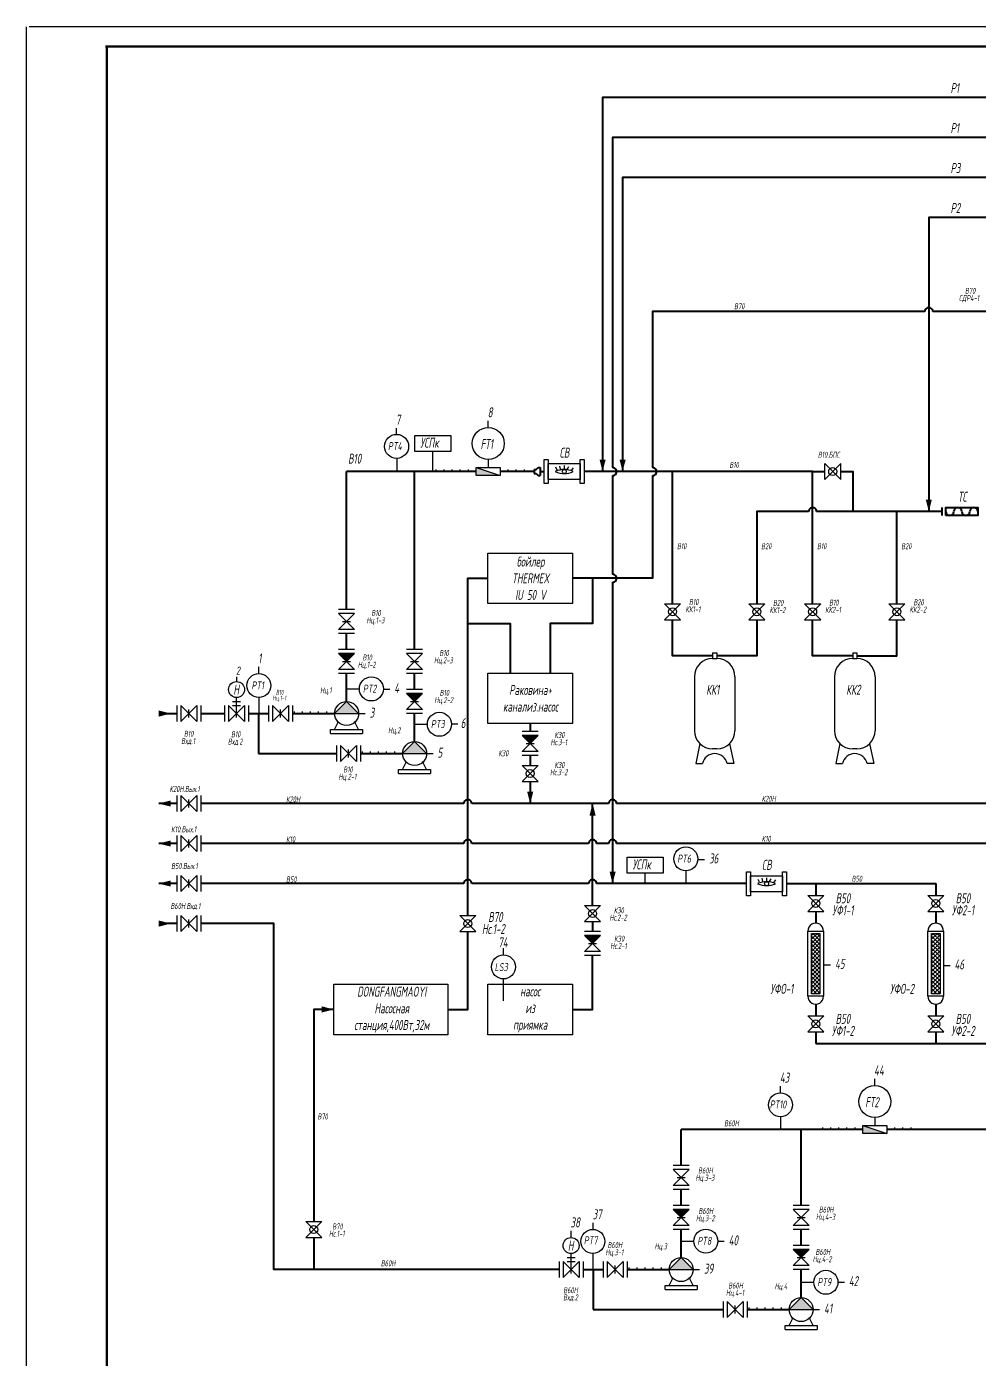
# Model space of a CAD drawing. Header units: millimetres. Extents: x 2725 to 10524, y 7125 to 11639.
# Drawn here: x 3419.7 to 3657.8, y 10872.8 to 11205.9 of the extents above; entities that cross this region are included whole.
import ezdxf

# ---------------------------------------------------------------- set-up
doc = ezdxf.new("R2010")
doc.units = ezdxf.units.MM
doc.header["$LTSCALE"] = 4
doc.linetypes.add('DASHED2', pattern=[9.525, 6.35, -3.175])
for name, color, linetype in [('1', 7, 'Continuous'), ('2', 7, 'Continuous'), ('Надписи', 7, 'Continuous')]:
    doc.layers.add(name, color=color, linetype=linetype)
for name, color, linetype, lineweight in [('60', 7, 'Continuous', 60), ('В10', 66, 'Continuous', 40), ('В50', 180, 'Continuous', 40), ('В60Н', 140, 'Continuous', 40), ('В70', 120, 'Continuous', 40), ('К20Н', 33, 'Continuous', 40), ('К30', 54, 'Continuous', 40), ('Р1', 90, 'Continuous', 40), ('Р2', 220, 'Continuous', 40), ('Р3', 212, 'Continuous', 40)]:
    doc.layers.add(name, color=color, linetype=linetype, lineweight=lineweight)
doc.layers.add('В20', color=7, linetype='Continuous', lineweight=40, true_color=0x0a7800)
doc.layers.add('К10', color=7, linetype='Continuous', lineweight=40, true_color=0xffbe00)
doc.styles.add('Eskd знаки', font='eskd.shx', dxfattribs={"width": 0.8, "oblique": 10})

msp = doc.modelspace()

# ---------------------------------------------------------------- hatches: boundary and pattern name
h = msp.add_hatch(color=256)
h.dxf.hatch_style = 1
h.paths.add_polyline_path([(3501.65, 11049.22), (3497.65, 11049.22), (3499.65, 11047.22)])
h = msp.add_hatch(color=256)
h.dxf.hatch_style = 1
h.paths.add_polyline_path([(3518.65, 11039.22), (3514.65, 11039.22), (3516.65, 11037.22)])
h = msp.add_hatch(color=256)
h.dxf.hatch_style = 1
h.paths.add_polyline_path([(3502.64, 11034.22), (3499.65, 11037.22), (3496.65, 11034.22)])
h = msp.add_hatch(color=256)
h.dxf.hatch_style = 1
h.paths.add_polyline_path([(3547.53, 11028.72), (3543.53, 11028.72), (3545.53, 11026.72)])
h = msp.add_hatch(color=256)
h.dxf.hatch_style = 1
h.paths.add_polyline_path([(3519.64, 11024.22), (3516.65, 11027.22), (3513.65, 11024.22)])
h = msp.add_hatch(color=256)
h.dxf.hatch_style = 1
h.paths.add_polyline_path([(3563.12, 10978.72), (3559.12, 10978.72), (3561.12, 10976.72)])
h = msp.add_hatch(color=256)
h.dxf.hatch_style = 1
h.paths.add_polyline_path([(3585.24, 10910.22), (3581.24, 10910.22), (3583.24, 10908.22)])
h = msp.add_hatch(color=256)
h.dxf.hatch_style = 1
h.paths.add_polyline_path([(3586.23, 10895.22), (3583.24, 10898.22), (3580.25, 10895.22)])
h = msp.add_hatch(color=256)
h.dxf.hatch_style = 1
h.paths.add_polyline_path([(3615.24, 10900.22), (3611.24, 10900.22), (3613.24, 10898.22)])
h = msp.add_hatch(color=256)
h.dxf.hatch_style = 1
h.paths.add_polyline_path([(3616.23, 10885.22), (3613.24, 10888.22), (3610.25, 10885.22)])
at = {"layer": '1'}
h = msp.add_hatch(dxfattribs=at)
h.set_pattern_fill('ANSI37', color=256, scale=0.225, angle=-90, style=0)
h.set_pattern_definition([(315, (3176.75714, 11177.2202), (0.5051394, 0.5051394), []), (45, (3176.75714, 11177.2202), (-0.5051394, 0.5051394), [])])
h.paths.add_polyline_path([(3615.82, 10964.16), (3617.95, 10964.16), (3617.95, 10979.27), (3615.82, 10979.27)])
h = msp.add_hatch(dxfattribs=at)
h.set_pattern_fill('ANSI37', color=256, scale=0.225, angle=-90, style=0)
h.set_pattern_definition([(315, (3206.75714, 11177.2202), (0.5051394, 0.5051394), []), (45, (3206.75714, 11177.2202), (-0.5051394, 0.5051394), [])])
h.paths.add_polyline_path([(3645.82, 10964.16), (3647.95, 10964.16), (3647.95, 10979.27), (3645.82, 10979.27)])
at = {"layer": '2', "ltscale": 0.5}
for points in [[(3532.05, 11095.72), (3532.05, 11093.72), (3538.05, 11093.72)], [(3628.65, 10931.22), (3628.65, 10929.22), (3634.65, 10929.22)]]:
    msp.add_hatch(color=256, dxfattribs=at).paths.add_polyline_path(points)

# ---------------------------------------------------------------- linework, layer by layer
at = {"color": 7, "ltscale": 100}
for p, q in [((3419.68, 10611.92), (3419.68, 11205.92)), ((3420.32, 11205.94), (4258.8, 11205.94))]:
    msp.add_line(p, q, dxfattribs=at)
at = {"color": 30, "true_color": 0xf26722}
for p, q in [((3512.17, 11097.99), (3512.17, 11094.8)), ((3535.05, 11097.8), (3535.05, 11095.72)), ((3477.71, 11038.22), (3477.71, 11034.22)), ((3502.83, 11040.31), (3499.65, 11040.31)), ((3519.83, 11031.47), (3516.65, 11031.47)), ((3584.44, 10994.87), (3584.44, 10991.69)), ((3608.11, 10933.4), (3608.11, 10930.22)), ((3631.65, 10933.3), (3631.65, 10931.22)), ((3586.43, 10902.27), (3583.24, 10902.27)), ((3561.19, 10899.26), (3561.19, 10895.26)), ((3616.43, 10891.97), (3613.24, 10891.97))]:
    msp.add_line(p, q, dxfattribs=at)
for p, q in [((3522.05, 11094.72), (3522.05, 11095.22)), ((3524.05, 11094.72), (3524.05, 11095.22)), ((3526.05, 11094.72), (3526.05, 11095.22)), ((3528.05, 11094.72), (3528.05, 11095.22)), ((3530.05, 11095.22), (3530.05, 11094.72)), ((3540.05, 11094.72), (3540.05, 11095.22)), ((3542.05, 11094.72), (3542.05, 11095.22)), ((3544.05, 11095.22), (3544.05, 11094.72)), ((3619.12, 11092.72), (3619.12, 11096.72)), ((3619.12, 11096.72), (3623.12, 11092.72)), ((3619.12, 11092.72), (3623.12, 11096.72)), ((3623.12, 11092.72), (3623.12, 11096.72)), ((3579.12, 11061.67), (3583.12, 11061.67)), ((3583.12, 11061.67), (3579.12, 11057.67)), ((3579.12, 11061.67), (3583.12, 11057.67)), ((3600.17, 11061.67), (3604.17, 11061.67)), ((3604.17, 11061.67), (3600.17, 11057.67)), ((3600.17, 11061.67), (3604.17, 11057.67)), ((3614.12, 11061.67), (3618.12, 11061.67)), ((3618.12, 11061.67), (3614.12, 11057.67)), ((3614.12, 11061.67), (3618.12, 11057.67)), ((3635.17, 11061.67), (3639.17, 11061.67)), ((3639.17, 11061.67), (3635.17, 11057.67)), ((3635.17, 11061.67), (3639.17, 11057.67)), ((3501.65, 11060.22), (3497.65, 11060.22)), ((3501.65, 11059.22), (3497.65, 11059.22)), ((3497.65, 11059.22), (3501.65, 11055.22)), ((3501.65, 11059.22), (3497.65, 11055.22)), ((3579.12, 11057.67), (3583.12, 11057.67)), ((3600.17, 11057.67), (3604.17, 11057.67)), ((3614.12, 11057.67), (3618.12, 11057.67)), ((3635.17, 11057.67), (3639.17, 11057.67)), ((3501.65, 11055.22), (3497.65, 11055.22)), ((3501.65, 11054.22), (3497.65, 11054.22)), ((3498.65, 11057.22), (3500.65, 11057.22)), ((3501.65, 11050.22), (3497.65, 11050.22)), ((3501.65, 11049.22), (3497.65, 11049.22)), ((3497.65, 11049.22), (3501.65, 11045.22)), ((3501.65, 11049.22), (3497.65, 11045.22)), ((3518.65, 11050.22), (3514.65, 11050.22)), ((3518.65, 11049.22), (3514.65, 11049.22)), ((3514.65, 11049.22), (3518.65, 11045.22)), ((3518.65, 11049.22), (3514.65, 11045.22)), ((3501.65, 11045.22), (3497.65, 11045.22)), ((3501.65, 11044.22), (3497.65, 11044.22)), ((3498.65, 11047.22), (3500.65, 11047.22)), ((3518.65, 11045.22), (3514.65, 11045.22)), ((3518.65, 11044.22), (3514.65, 11044.22)), ((3515.65, 11047.22), (3517.65, 11047.22)), ((3472.15, 11033.22), (3472.15, 11038.22)), ((3518.65, 11040.22), (3514.65, 11040.22)), ((3518.65, 11039.22), (3514.65, 11039.22)), ((3514.65, 11039.22), (3518.65, 11035.22)), ((3518.65, 11039.22), (3514.65, 11035.22)), ((3457.19, 11036.22), (3457.19, 11032.22)), ((3458.19, 11036.22), (3458.19, 11032.22)), ((3458.19, 11032.22), (3462.19, 11036.22)), ((3458.19, 11036.22), (3462.19, 11032.22)), ((3460.19, 11033.22), (3460.19, 11035.22)), ((3462.19, 11036.22), (3462.19, 11032.22)), ((3463.19, 11036.22), (3463.19, 11032.22)), ((3469.15, 11036.22), (3469.15, 11032.22)), ((3470.15, 11036.22), (3470.15, 11032.22)), ((3470.15, 11032.22), (3474.15, 11036.22)), ((3470.15, 11036.22), (3474.15, 11032.22)), ((3471.15, 11037.22), (3473.15, 11037.22)), ((3471.15, 11036.22), (3473.15, 11036.22)), ((3474.15, 11036.22), (3474.15, 11032.22)), ((3475.15, 11036.22), (3475.15, 11032.22)), ((3480.15, 11036.22), (3480.15, 11032.22)), ((3481.15, 11036.22), (3481.15, 11032.22)), ((3481.15, 11032.22), (3485.15, 11036.22)), ((3481.15, 11036.22), (3485.15, 11032.22)), ((3483.15, 11033.22), (3483.15, 11035.22)), ((3485.15, 11036.22), (3485.15, 11032.22)), ((3486.15, 11036.22), (3486.15, 11032.22)), ((3486.65, 11034.22), (3486.65, 11034.72)), ((3488.65, 11034.22), (3488.65, 11034.72)), ((3490.65, 11034.22), (3490.65, 11034.72)), ((3492.65, 11034.22), (3492.65, 11034.72)), ((3494.65, 11034.72), (3494.65, 11034.22)), ((3496.65, 11034.22), (3502.65, 11034.22)), ((3518.65, 11035.22), (3514.65, 11035.22)), ((3518.65, 11034.22), (3514.65, 11034.22)), ((3515.65, 11037.22), (3517.65, 11037.22)), ((3496.65, 11030.22), (3497.65, 11032.22)), ((3502.65, 11030.22), (3501.65, 11032.22)), ((3495.65, 11029.22), (3495.65, 11030.22)), ((3495.65, 11030.22), (3503.65, 11030.22)), ((3495.65, 11029.22), (3503.65, 11029.22)), ((3503.65, 11030.22), (3503.65, 11029.22)), ((3547.53, 11029.72), (3543.53, 11029.72)), ((3547.53, 11028.72), (3543.53, 11028.72)), ((3543.53, 11028.72), (3547.53, 11024.72)), ((3547.53, 11028.72), (3543.53, 11024.72)), ((3497.15, 11026.22), (3497.15, 11022.22)), ((3498.15, 11026.22), (3498.15, 11022.22)), ((3498.15, 11022.22), (3502.15, 11026.22)), ((3498.15, 11026.22), (3502.15, 11022.22)), ((3500.15, 11023.22), (3500.15, 11025.22)), ((3502.15, 11026.22), (3502.15, 11022.22)), ((3503.15, 11026.22), (3503.15, 11022.22)), ((3503.65, 11024.22), (3503.65, 11024.72)), ((3505.65, 11024.22), (3505.65, 11024.72)), ((3507.65, 11024.22), (3507.65, 11024.72)), ((3509.65, 11024.22), (3509.65, 11024.72)), ((3511.65, 11024.72), (3511.65, 11024.22)), ((3513.65, 11024.22), (3519.65, 11024.22)), ((3547.53, 11024.72), (3543.53, 11024.72)), ((3544.53, 11026.72), (3546.53, 11026.72)), ((3513.65, 11020.22), (3514.65, 11022.22)), ((3519.65, 11020.22), (3518.65, 11022.22)), ((3547.53, 11023.72), (3543.53, 11023.72)), ((3543.53, 11021.22), (3547.53, 11021.22)), ((3547.53, 11021.22), (3543.53, 11017.22)), ((3543.53, 11021.22), (3547.53, 11017.22)), ((3512.65, 11019.22), (3512.65, 11020.22)), ((3512.65, 11020.22), (3520.65, 11020.22)), ((3512.65, 11019.22), (3520.65, 11019.22)), ((3520.65, 11020.22), (3520.65, 11019.22)), ((3543.53, 11017.22), (3547.53, 11017.22)), ((3457.19, 11013.72), (3457.19, 11009.72)), ((3458.19, 11013.72), (3458.19, 11009.72)), ((3458.19, 11009.72), (3462.19, 11013.72)), ((3458.19, 11013.72), (3462.19, 11009.72)), ((3460.19, 11010.72), (3460.19, 11012.72)), ((3462.19, 11013.72), (3462.19, 11009.72)), ((3463.19, 11013.72), (3463.19, 11009.72)), ((3457.19, 11003.72), (3457.19, 10999.72)), ((3458.19, 11003.72), (3458.19, 10999.72)), ((3458.19, 10999.72), (3462.19, 11003.72)), ((3458.19, 11003.72), (3462.19, 10999.72)), ((3460.19, 11000.72), (3460.19, 11002.72)), ((3462.19, 11003.72), (3462.19, 10999.72)), ((3463.19, 11003.72), (3463.19, 10999.72)), ((3457.19, 10993.72), (3457.19, 10989.72)), ((3458.19, 10993.72), (3458.19, 10989.72)), ((3458.19, 10989.72), (3462.19, 10993.72)), ((3458.19, 10993.72), (3462.19, 10989.72)), ((3460.19, 10990.72), (3460.19, 10992.72)), ((3462.19, 10993.72), (3462.19, 10989.72)), ((3463.19, 10993.72), (3463.19, 10989.72)), ((3614.88, 10988.77), (3618.88, 10988.77)), ((3618.88, 10988.77), (3614.88, 10984.77)), ((3614.88, 10988.77), (3618.88, 10984.77)), ((3644.88, 10988.77), (3648.88, 10988.77)), ((3648.88, 10988.77), (3644.88, 10984.77)), ((3644.88, 10988.77), (3648.88, 10984.77)), ((3559.12, 10986.22), (3563.12, 10986.22)), ((3563.12, 10986.22), (3559.12, 10982.22)), ((3559.12, 10986.22), (3563.12, 10982.22)), ((3614.88, 10984.77), (3618.88, 10984.77)), ((3644.88, 10984.77), (3648.88, 10984.77)), ((3457.19, 10983.72), (3457.19, 10979.72)), ((3458.19, 10983.72), (3458.19, 10979.72)), ((3458.19, 10979.72), (3462.19, 10983.72)), ((3458.19, 10983.72), (3462.19, 10979.72)), ((3460.19, 10980.72), (3460.19, 10982.72)), ((3462.19, 10983.72), (3462.19, 10979.72)), ((3463.19, 10983.72), (3463.19, 10979.72)), ((3527.92, 10983.72), (3531.92, 10983.72)), ((3531.92, 10983.72), (3527.92, 10979.72)), ((3527.92, 10983.72), (3531.92, 10979.72)), ((3559.12, 10982.22), (3563.12, 10982.22)), ((3527.92, 10979.72), (3531.92, 10979.72)), ((3563.12, 10979.72), (3559.12, 10979.72)), ((3563.12, 10978.72), (3559.12, 10978.72)), ((3559.12, 10978.72), (3563.12, 10974.72)), ((3563.12, 10978.72), (3559.12, 10974.72)), ((3563.12, 10974.72), (3559.12, 10974.72)), ((3560.12, 10976.72), (3562.12, 10976.72)), ((3563.12, 10973.72), (3559.12, 10973.72)), ((3614.88, 10958.63), (3618.88, 10958.63)), ((3618.88, 10958.63), (3614.88, 10954.63)), ((3614.88, 10958.63), (3618.88, 10954.63)), ((3644.88, 10958.63), (3648.88, 10958.63)), ((3648.88, 10958.63), (3644.88, 10954.63)), ((3644.88, 10958.63), (3648.88, 10954.63)), ((3614.88, 10954.63), (3618.88, 10954.63)), ((3644.88, 10954.63), (3648.88, 10954.63)), ((3618.65, 10930.22), (3618.65, 10930.72)), ((3620.65, 10930.22), (3620.65, 10930.72)), ((3622.65, 10930.22), (3622.65, 10930.72)), ((3624.65, 10930.22), (3624.65, 10930.72)), ((3626.65, 10930.72), (3626.65, 10930.22)), ((3636.65, 10930.22), (3636.65, 10930.72)), ((3638.65, 10930.22), (3638.65, 10930.72)), ((3640.65, 10930.72), (3640.65, 10930.22)), ((3585.24, 10921.22), (3581.24, 10921.22)), ((3585.24, 10920.22), (3581.24, 10920.22)), ((3581.24, 10920.22), (3585.24, 10916.22)), ((3585.24, 10920.22), (3581.24, 10916.22)), ((3582.24, 10918.22), (3584.24, 10918.22)), ((3585.24, 10916.22), (3581.24, 10916.22)), ((3585.24, 10915.22), (3581.24, 10915.22)), ((3585.24, 10911.22), (3581.24, 10911.22)), ((3615.24, 10911.22), (3611.24, 10911.22)), ((3585.24, 10910.22), (3581.24, 10910.22)), ((3581.24, 10910.22), (3585.24, 10906.22)), ((3585.24, 10910.22), (3581.24, 10906.22)), ((3582.24, 10908.22), (3584.24, 10908.22)), ((3615.24, 10910.22), (3611.24, 10910.22)), ((3611.24, 10910.22), (3615.24, 10906.22)), ((3615.24, 10910.22), (3611.24, 10906.22)), ((3612.24, 10908.22), (3614.24, 10908.22)), ((3489.43, 10907.22), (3493.43, 10907.22)), ((3493.43, 10907.22), (3489.43, 10903.22)), ((3489.43, 10907.22), (3493.43, 10903.22)), ((3585.24, 10906.22), (3581.24, 10906.22)), ((3585.24, 10905.22), (3581.24, 10905.22)), ((3615.24, 10906.22), (3611.24, 10906.22)), ((3615.24, 10905.22), (3611.24, 10905.22)), ((3489.43, 10903.22), (3493.43, 10903.22)), ((3615.24, 10901.22), (3611.24, 10901.22)), ((3554.74, 10898.22), (3556.74, 10898.22)), ((3555.74, 10894.22), (3555.74, 10899.22)), ((3615.24, 10900.22), (3611.24, 10900.22)), ((3611.24, 10900.22), (3615.24, 10896.22)), ((3615.24, 10900.22), (3611.24, 10896.22)), ((3612.24, 10898.22), (3614.24, 10898.22)), ((3552.74, 10897.22), (3552.74, 10893.22)), ((3553.74, 10897.22), (3553.74, 10893.22)), ((3553.74, 10893.22), (3557.74, 10897.22)), ((3553.74, 10897.22), (3557.74, 10893.22)), ((3554.74, 10897.22), (3556.74, 10897.22)), ((3557.74, 10897.22), (3557.74, 10893.22)), ((3558.74, 10897.22), (3558.74, 10893.22)), ((3563.74, 10897.22), (3563.74, 10893.22)), ((3564.74, 10897.22), (3564.74, 10893.22)), ((3564.74, 10893.22), (3568.74, 10897.22)), ((3564.74, 10897.22), (3568.74, 10893.22)), ((3566.74, 10894.22), (3566.74, 10896.22)), ((3568.74, 10897.22), (3568.74, 10893.22)), ((3569.74, 10897.22), (3569.74, 10893.22)), ((3570.24, 10895.22), (3570.24, 10895.72)), ((3572.24, 10895.22), (3572.24, 10895.72)), ((3574.24, 10895.22), (3574.24, 10895.72)), ((3576.24, 10895.22), (3576.24, 10895.72)), ((3578.24, 10895.72), (3578.24, 10895.22)), ((3580.24, 10895.22), (3586.24, 10895.22)), ((3615.24, 10896.22), (3611.24, 10896.22)), ((3615.24, 10895.22), (3611.24, 10895.22)), ((3579.24, 10890.22), (3579.24, 10891.22)), ((3579.24, 10891.22), (3587.24, 10891.22)), ((3580.24, 10891.22), (3581.24, 10893.22)), ((3586.24, 10891.22), (3585.24, 10893.22)), ((3587.24, 10891.22), (3587.24, 10890.22)), ((3579.24, 10890.22), (3587.24, 10890.22)), ((3593.75, 10887.22), (3593.75, 10883.22)), ((3594.75, 10887.22), (3594.75, 10883.22)), ((3594.75, 10883.22), (3598.75, 10887.22)), ((3594.75, 10887.22), (3598.75, 10883.22)), ((3596.75, 10884.22), (3596.75, 10886.22)), ((3598.75, 10887.22), (3598.75, 10883.22)), ((3599.75, 10887.22), (3599.75, 10883.22)), ((3600.25, 10885.22), (3600.25, 10885.72)), ((3602.25, 10885.22), (3602.25, 10885.72)), ((3604.25, 10885.22), (3604.25, 10885.72)), ((3606.25, 10885.22), (3606.25, 10885.72)), ((3608.25, 10885.72), (3608.25, 10885.22)), ((3610.24, 10885.22), (3616.24, 10885.22)), ((3609.24, 10880.22), (3609.24, 10881.22)), ((3609.24, 10881.22), (3617.24, 10881.22)), ((3610.24, 10881.22), (3611.24, 10883.22)), ((3616.24, 10881.22), (3615.24, 10883.22)), ((3617.24, 10881.22), (3617.24, 10880.22)), ((3609.24, 10880.22), (3617.24, 10880.22))]:
    msp.add_line(p, q)
at = {"ltscale": 10}
for p, q in [((3499.65, 11037.22), (3496.65, 11034.22)), ((3499.65, 11037.22), (3502.64, 11034.22)), ((3516.65, 11027.22), (3513.65, 11024.22)), ((3516.65, 11027.22), (3519.64, 11024.22)), ((3583.24, 10898.22), (3580.25, 10895.22)), ((3583.24, 10898.22), (3586.23, 10895.22)), ((3613.24, 10888.22), (3610.25, 10885.22)), ((3613.24, 10888.22), (3616.23, 10885.22))]:
    msp.add_line(p, q, dxfattribs=at)
for points in [[(3525.69, 11099.71), (3516.69, 11099.71), (3516.69, 11103.71), (3525.69, 11103.71)], [(3534.93, 11074.35), (3556.12, 11074.35), (3556.12, 11061.72), (3534.93, 11061.72)], [(3534.93, 11044.35), (3556.12, 11044.35), (3556.12, 11031.72), (3534.93, 11031.72)], [(3578.74, 10994.28), (3569.74, 10994.28), (3569.74, 10998.28), (3578.74, 10998.28)], [(3496.43, 10966.57), (3524.93, 10966.57), (3524.93, 10953.94), (3496.43, 10953.94)], [(3534.93, 10966.57), (3556.12, 10966.57), (3556.12, 10953.94), (3534.93, 10953.94)]]:
    msp.add_lwpolyline(points, close=True)
for points in [[(3521.19, 11094.71), (3521.19, 11099.71)], [(3574.24, 10991.78), (3574.24, 10994.28)]]:
    msp.add_lwpolyline(points)
at = {"color": 30, "true_color": 0xf26722}
for centre, radius in [((3535.05, 11101.72), 4), ((3512.14, 11101.01), 3), ((3477.71, 11041.22), 3), ((3472.15, 11040.22), 2), ((3505.83, 11040.37), 3), ((3522.83, 11031.53), 3), ((3584.41, 10997.89), 3), ((3538.84, 10970.88), 3), ((3631.65, 10937.22), 4), ((3608.08, 10936.42), 3), ((3561.19, 10902.26), 3), ((3589.43, 10902.34), 3), ((3555.74, 10901.22), 2), ((3619.43, 10892.04), 3)]:
    msp.add_circle(centre, radius, dxfattribs=at)
for centre, radius in [((3621.12, 11094.72), 1), ((3581.12, 11059.67), 1), ((3602.17, 11059.67), 1), ((3616.12, 11059.67), 1), ((3637.17, 11059.67), 1), ((3499.65, 11034.22), 3), ((3516.65, 11024.22), 3), ((3545.53, 11019.22), 1), ((3616.88, 10986.77), 1), ((3646.88, 10986.77), 1), ((3561.12, 10984.22), 1), ((3529.92, 10981.72), 1), ((3616.88, 10956.63), 1), ((3646.88, 10956.63), 1), ((3491.43, 10905.22), 1), ((3583.24, 10895.22), 3), ((3613.24, 10885.22), 3)]:
    msp.add_circle(centre, radius)
at = {"layer": '1'}
for p, q in [((3552.26, 11095.09), (3551.9, 11095.8)), ((3553.12, 11095.29), (3552.92, 11096.06)), ((3554.05, 11096.22), (3554.05, 11095.22)), ((3554.78, 11095.27), (3555.17, 11095.96)), ((3555.86, 11094.98), (3556.34, 11095.65)), ((3591.12, 11049.37), (3592.17, 11049.37)), ((3591.12, 11049.37), (3591.12, 11047.98)), ((3591.12, 11047.98), (3592.17, 11047.98)), ((3592.17, 11049.37), (3592.17, 11047.98)), ((3626.12, 11049.37), (3627.17, 11049.37)), ((3626.12, 11049.37), (3626.12, 11047.98)), ((3626.12, 11047.98), (3627.17, 11047.98)), ((3627.17, 11049.37), (3627.17, 11047.98)), ((3586.59, 11043.44), (3586.59, 11029.94)), ((3596.7, 11043.44), (3596.7, 11029.94)), ((3621.59, 11043.44), (3621.59, 11029.94)), ((3631.7, 11043.44), (3631.7, 11029.94)), ((3592.17, 11025.4), (3591.12, 11025.4)), ((3627.17, 11025.4), (3626.12, 11025.4)), ((3602.83, 10992.06), (3602.48, 10992.77)), ((3603.7, 10992.25), (3603.5, 10993.03)), ((3604.62, 10993.19), (3604.62, 10992.19)), ((3605.36, 10992.24), (3605.74, 10992.92)), ((3606.43, 10991.95), (3606.92, 10992.62))]:
    msp.add_line(p, q, dxfattribs=at)
at = {"layer": '1', "ltscale": 0.166667}
for p, q in [((3587.94, 11026.71), (3586.9, 11021.72)), ((3595.35, 11026.71), (3596.39, 11021.72)), ((3622.94, 11026.71), (3621.9, 11021.72)), ((3630.35, 11026.71), (3631.39, 11021.72)), ((3586.9, 11021.72), (3588.56, 11021.72)), ((3596.39, 11021.72), (3594.73, 11021.72)), ((3621.9, 11021.72), (3623.56, 11021.72)), ((3631.39, 11021.72), (3629.73, 11021.72))]:
    msp.add_line(p, q, dxfattribs=at)
at = {"layer": '1'}
for points in [[(3549.05, 11097.72), (3550.05, 11097.72), (3550.05, 11091.72), (3549.05, 11091.72)], [(3558.05, 11097.72), (3559.05, 11097.72), (3559.05, 11091.72), (3558.05, 11091.72)], [(3550.05, 11096.72), (3558.05, 11096.72), (3558.05, 11092.72), (3550.05, 11092.72)], [(3599.62, 10994.68), (3600.62, 10994.68), (3600.62, 10988.68), (3599.62, 10988.68)], [(3608.62, 10994.68), (3609.62, 10994.68), (3609.62, 10988.68), (3608.62, 10988.68)], [(3600.62, 10993.68), (3608.62, 10993.68), (3608.62, 10989.68), (3600.62, 10989.68)], [(3618.82, 10979.81), (3618.82, 10963.6), (3614.94, 10963.6), (3614.94, 10979.81)], [(3617.95, 10979.27), (3617.95, 10964.16), (3615.82, 10964.16), (3615.82, 10979.27)], [(3648.82, 10979.81), (3648.82, 10963.6), (3644.94, 10963.6), (3644.94, 10979.81)], [(3647.95, 10979.27), (3647.95, 10964.16), (3645.82, 10964.16), (3645.82, 10979.27)]]:
    msp.add_lwpolyline(points, close=True, dxfattribs=at)
for centre in [(3554.05, 11094.72), (3604.62, 10991.69)]:
    msp.add_circle(centre, 0.5, dxfattribs=at)
for centre, radius, start, end in [((3554.05, 11089.96), 5.27, 64.7203, 115.2797), ((3554.05, 11099.53), 5.31, 244.9424, 295.0576), ((3591.12, 11043.44), 4.54, 90, 180), ((3592.17, 11043.44), 4.54, 0, 90), ((3626.12, 11043.44), 4.54, 90, 180), ((3627.17, 11043.44), 4.54, 0, 90), ((3591.12, 11029.94), 4.54, 180, 270), ((3592.17, 11029.94), 4.54, 270, 0), ((3626.12, 11029.94), 4.54, 180, 270), ((3627.17, 11029.94), 4.54, 270, 0), ((3604.62, 10986.93), 5.27, 64.7203, 115.2797), ((3604.62, 10996.5), 5.31, 244.9424, 295.0576), ((3616.88, 10979.89), 1.94, 357.6713, 182.3287), ((3646.88, 10979.89), 1.94, 357.6713, 182.3287), ((3616.88, 10963.51), 1.94, 177.5077, 2.4923), ((3646.88, 10963.51), 1.94, 177.5077, 2.4923)]:
    msp.add_arc(centre, radius, start, end, dxfattribs=at)
at = {"layer": '1', "ltscale": 0.166667}
for centre in [(3591.65, 11021.04), (3626.65, 11021.04)]:
    msp.add_arc(centre, 3.16, 12.3418, 167.6582, dxfattribs=at)
at = {"layer": '2', "ltscale": 0.5}
for p, q in [((3532.05, 11095.72), (3538.05, 11093.72)), ((3628.65, 10931.22), (3634.65, 10929.22))]:
    msp.add_line(p, q, dxfattribs=at)
for points in [[(3532.05, 11095.72), (3538.05, 11095.72), (3538.05, 11093.72), (3532.05, 11093.72)], [(3628.65, 10931.22), (3634.65, 10931.22), (3634.65, 10929.22), (3628.65, 10929.22)]]:
    msp.add_lwpolyline(points, close=True, dxfattribs=at)
at = {"layer": '60', "color": 7, "ltscale": 100}
for p, q in [((3439.42, 11200.94), (4253.8, 11200.94)), ((3439.68, 10616.92), (3439.68, 11200.92))]:
    msp.add_line(p, q, dxfattribs=at)
at = {"layer": 'В10'}
for p, q in [((3516.65, 11094.72), (3499.65, 11094.72)), ((3499.65, 11060.22), (3499.65, 11094.72)), ((3516.65, 11050.22), (3516.65, 11094.72)), ((3532.05, 11094.72), (3516.65, 11094.72)), ((3546.55, 11094.72), (3538.05, 11094.72)), ((3546.55, 11095.22), (3546.55, 11094.22)), ((3546.55, 11095.22), (3547.05, 11095.22)), ((3546.55, 11094.22), (3547.05, 11094.22)), ((3547.05, 11095.22), (3547.55, 11095.72)), ((3547.05, 11094.22), (3547.55, 11093.72)), ((3547.55, 11095.72), (3548.05, 11095.72)), ((3548.05, 11095.72), (3548.05, 11093.72)), ((3548.05, 11094.72), (3549.05, 11094.72)), ((3547.55, 11093.72), (3548.05, 11093.72)), ((3499.65, 11050.22), (3499.65, 11054.22)), ((3499.65, 11037.22), (3499.65, 11044.22)), ((3516.65, 11040.22), (3516.65, 11044.22)), ((3452.69, 11034.22), (3457.19, 11034.22)), ((3463.19, 11034.22), (3469.15, 11034.22)), ((3475.15, 11034.22), (3480.15, 11034.22)), ((3477.65, 11034.22), (3477.65, 11024.22)), ((3486.15, 11034.22), (3496.65, 11034.22)), ((3516.65, 11027.22), (3516.65, 11034.22)), ((3477.65, 11024.22), (3497.15, 11024.22)), ((3503.15, 11024.22), (3513.65, 11024.22))]:
    msp.add_line(p, q, dxfattribs=at)
for points in [[(3616.12, 11061.67), (3616.12, 11094.72), (3559.05, 11094.72)], [(3581.12, 11061.67), (3581.12, 11094.72)], [(3616.12, 11094.72), (3619.12, 11094.72)], [(3623.12, 11094.72), (3626.12, 11094.72), (3626.12, 11084.72)], [(3591.12, 11048.67), (3581.12, 11048.67), (3581.12, 11057.67)], [(3626.12, 11048.67), (3616.12, 11048.67), (3616.12, 11057.67)]]:
    msp.add_lwpolyline(points, dxfattribs=at)
msp.add_lwpolyline([(3452.69, 11034.22, 1.54, 0, 0), (3455.69, 11034.22, 0, 0, 0)], format="xyseb", dxfattribs=at)
at = {"layer": 'В20'}
msp.add_line((3648.4, 11085.72), (3648.4, 11083.72), dxfattribs=at)
for points in [[(3615.12, 11084.72), (3602.17, 11084.72), (3602.17, 11061.67)], [(3648.4, 11084.72), (3617.12, 11084.72)], [(3637.17, 11061.67), (3637.17, 11084.72)], [(3602.17, 11057.67), (3602.17, 11048.67), (3592.17, 11048.67)], [(3627.17, 11048.67), (3637.17, 11048.67), (3637.17, 11057.67)]]:
    msp.add_lwpolyline(points, dxfattribs=at)
msp.add_lwpolyline([(3649.4, 11083.72), (3649.4, 11085.72), (3657.4, 11085.72), (3657.4, 11083.72)], close=True, dxfattribs=at)
for centre, start, end in [((3616.12, 11084.72), 359.7459, 180.2541), ((3650.4, 11084.72), 180, 0), ((3652.4, 11084.72), 0, 180), ((3654.4, 11084.72), 180, 0), ((3656.4, 11084.72), 0, 180)]:
    msp.add_arc(centre, 1, start, end, dxfattribs=at)
at = {"layer": 'В50'}
for p, q in [((3609.56, 10991.71), (3646.88, 10991.71)), ((3616.88, 10961.55), (3616.88, 10958.63)), ((3646.88, 10961.55), (3646.88, 10958.63)), ((3616.88, 10954.63), (3616.88, 10951.71)), ((3646.88, 10954.63), (3646.88, 10951.71)), ((3616.88, 10951.71), (3660.65, 10951.72))]:
    msp.add_line(p, q, dxfattribs=at)
msp.add_lwpolyline([(3455.69, 10991.72, 1.54, 0, 0), (3452.69, 10991.72, 0, 0, 0)], format="xyseb", dxfattribs=at)
for points in [[(3457.19, 10991.72), (3452.69, 10991.72)], [(3528.93, 10991.72), (3463.19, 10991.72)], [(3560.12, 10991.72), (3530.93, 10991.72)], [(3599.58, 10991.72), (3562.12, 10991.72)], [(3616.88, 10991.71), (3616.88, 10988.77)], [(3646.88, 10991.71), (3646.88, 10988.77)], [(3616.88, 10984.77), (3616.88, 10981.83)], [(3646.88, 10984.77), (3646.88, 10981.83)]]:
    msp.add_lwpolyline(points, dxfattribs=at)
for centre in [(3529.93, 10991.72), (3561.12, 10991.72)]:
    msp.add_arc(centre, 1, 359.7459, 180.2541, dxfattribs=at)
at = {"layer": 'В60Н'}
for p, q in [((3613.24, 10930.22), (3583.24, 10930.22)), ((3583.24, 10921.22), (3583.24, 10930.22)), ((3613.24, 10911.22), (3613.24, 10930.22)), ((3628.65, 10930.22), (3613.24, 10930.22)), ((3661.65, 10930.22), (3634.65, 10930.22)), ((3583.24, 10911.22), (3583.24, 10915.22)), ((3583.24, 10898.22), (3583.24, 10905.22)), ((3613.24, 10901.22), (3613.24, 10905.22)), ((3558.74, 10895.22), (3563.74, 10895.22)), ((3561.24, 10895.22), (3561.24, 10885.22)), ((3569.74, 10895.22), (3580.24, 10895.22)), ((3613.24, 10888.22), (3613.24, 10895.22)), ((3561.24, 10885.22), (3593.75, 10885.22)), ((3599.75, 10885.22), (3610.24, 10885.22))]:
    msp.add_line(p, q, dxfattribs=at)
msp.add_lwpolyline([(3452.69, 10981.72, 1.54, 0, 0), (3455.69, 10981.72, 0, 0, 0)], format="xyseb", dxfattribs=at)
for points in [[(3457.19, 10981.72), (3452.69, 10981.72)], [(3552.74, 10895.22), (3481.43, 10895.22), (3481.43, 10981.72), (3463.19, 10981.72)]]:
    msp.add_lwpolyline(points, dxfattribs=at)
at = {"layer": 'В70'}
for points in [[(3644.15, 11134.72), (3576.12, 11134.72), (3576.12, 11095.72)], [(3692.15, 11134.72), (3646.15, 11134.72)], [(3576.12, 11093.72), (3576.12, 11068.04), (3556.12, 11068.04)], [(3529.93, 10983.72), (3529.93, 11068.04), (3534.93, 11068.04)], [(3561.12, 11068.04), (3561.12, 11056.72), (3550.53, 11056.72), (3550.53, 11044.35)], [(3529.93, 11056.72), (3540.53, 11056.72), (3540.53, 11044.35)], [(3524.93, 10960.25), (3529.93, 10960.25), (3529.93, 10979.72)], [(3496.43, 10960.25), (3491.43, 10960.25), (3491.43, 10907.22)], [(3491.43, 10903.22), (3491.43, 10895.22)]]:
    msp.add_lwpolyline(points, dxfattribs=at)
msp.add_lwpolyline([(3493.43, 10960.25, 1.54, 0, 0), (3496.43, 10960.25, 0, 0, 0)], format="xyseb", dxfattribs=at)
for centre, start, end in [((3645.15, 11134.72), 359.7459, 180.2541), ((3576.12, 11094.72), 269.7459, 90.2541)]:
    msp.add_arc(centre, 1, start, end, dxfattribs=at)
at = {"layer": 'К10'}
msp.add_lwpolyline([(3455.69, 11001.72, 1.54, 0, 0), (3452.69, 11001.72, 0, 0, 0)], format="xyseb", dxfattribs=at)
for points in [[(3457.19, 11001.72), (3452.69, 11001.72)], [(3528.93, 11001.72), (3463.19, 11001.72)], [(3560.12, 11001.72), (3530.93, 11001.72)], [(3565.12, 11001.72), (3562.12, 11001.72)], [(3660.65, 11001.72), (3567.12, 11001.72)]]:
    msp.add_lwpolyline(points, dxfattribs=at)
for centre in [(3529.93, 11001.72), (3561.12, 11001.72), (3566.12, 11001.72)]:
    msp.add_arc(centre, 1, 359.7459, 180.2541, dxfattribs=at)
at = {"layer": 'К20Н'}
msp.add_lwpolyline([(3455.69, 11011.72, 1.54, 0, 0), (3452.69, 11011.72, 0, 0, 0)], format="xyseb", dxfattribs=at)
for points in [[(3457.19, 11011.72), (3452.69, 11011.72)], [(3528.93, 11011.72), (3463.19, 11011.72)], [(3565.12, 11011.72), (3530.93, 11011.72)], [(3660.65, 11011.72), (3567.12, 11011.72)]]:
    msp.add_lwpolyline(points, dxfattribs=at)
for centre in [(3529.93, 11011.72), (3566.12, 11011.72)]:
    msp.add_arc(centre, 1, 359.7459, 180.2541, dxfattribs=at)
at = {"layer": 'К30'}
for points in [[(3545.53, 11031.72), (3545.53, 11029.72)], [(3545.53, 11023.72), (3545.53, 11021.22)], [(3545.53, 11017.22), (3545.53, 11011.72)], [(3561.12, 10986.22), (3561.12, 11011.72)], [(3561.12, 10982.22), (3561.12, 10979.72)], [(3556.12, 10960.25), (3561.12, 10960.25), (3561.12, 10973.72)]]:
    msp.add_lwpolyline(points, dxfattribs=at)
for points in [[(3545.53, 11014.72, 1.54, 0, 0), (3545.53, 11011.72, 0, 0, 0)], [(3561.12, 11008.72, 1.54, 0, 0), (3561.12, 11011.72, 0, 0, 0)]]:
    msp.add_lwpolyline(points, format="xyseb", dxfattribs=at)
at = {"layer": 'Надписи', "color": 3}
for p, q in [((3512.1, 11103.89), (3512.1, 11105.55)), ((3535.06, 11105.72), (3535.06, 11107.38)), ((3477.69, 11044.21), (3477.69, 11045.88)), ((3472.19, 11042.22), (3472.19, 11043.38)), ((3508.77, 11040.34), (3510.43, 11040.34)), ((3502.65, 11034.22), (3504.31, 11034.22)), ((3525.79, 11031.61), (3527.45, 11031.61)), ((3519.58, 11024.21), (3521.25, 11024.21)), ((3587.45, 10997.75), (3589.11, 10997.75)), ((3538.84, 10973.88), (3538.84, 10975.54)), ((3618.93, 10971.42), (3620.59, 10971.42)), ((3648.79, 10971.26), (3650.45, 10971.26)), ((3608.08, 10939.42), (3608.08, 10941.08)), ((3631.62, 10941.22), (3631.62, 10942.88)), ((3555.77, 10903.22), (3555.77, 10904.88)), ((3561.29, 10905.26), (3561.29, 10906.92)), ((3592.36, 10902.31), (3594.02, 10902.31)), ((3586.18, 10895.22), (3587.84, 10895.22)), ((3622.38, 10892.11), (3624.04, 10892.11)), ((3616.19, 10885.24), (3617.85, 10885.24))]:
    msp.add_line(p, q, dxfattribs=at)
at = {"layer": 'Надписи', "linetype": 'DASHED2', "ltscale": 10}
msp.add_line((3538.75, 10967.88), (3538.75, 10962.37), dxfattribs=at)
at = {"layer": 'Р1'}
for points in [[(3755.65, 11158.22), (3755.65, 11188.22), (3563.62, 11188.22), (3563.62, 11094.72)], [(3737.65, 11158.22), (3732.65, 11158.22), (3732.65, 11178.22), (3566.12, 11178.22), (3566.12, 11095.72)], [(3566.12, 11093.72), (3566.12, 11069.04)], [(3566.12, 11067.04), (3566.12, 10991.72)]]:
    msp.add_lwpolyline(points, dxfattribs=at)
for points in [[(3563.62, 11097.72, 1.54, 0, 0), (3563.62, 11094.72, 0, 0, 0)], [(3566.12, 10994.72, 1.54, 0, 0), (3566.12, 10991.72, 0, 0, 0)]]:
    msp.add_lwpolyline(points, format="xyseb", dxfattribs=at)
for centre in [(3566.12, 11094.72), (3566.12, 11068.04)]:
    msp.add_arc(centre, 1, 269.7459, 90.2541, dxfattribs=at)
at = {"layer": 'Р2'}
msp.add_lwpolyline([(3660.15, 11158.22), (3645.15, 11158.22), (3645.15, 11084.72)], dxfattribs=at)
msp.add_lwpolyline([(3645.15, 11087.72, 1.54, 0, 0), (3645.15, 11084.72, 0, 0, 0)], format="xyseb", dxfattribs=at)
at = {"layer": 'Р3'}
msp.add_lwpolyline([(3707.65, 11158.22), (3702.65, 11158.22), (3702.65, 11168.22), (3568.62, 11168.22), (3568.62, 11094.72)], dxfattribs=at)
msp.add_lwpolyline([(3568.62, 11097.72, 1.54, 0, 0), (3568.62, 11094.72, 0, 0, 0)], format="xyseb", dxfattribs=at)

# ---------------------------------------------------------------- texts
at = {"color": 30, "true_color": 0xf26722, "char_height": 2.5, "width": 5.4804, "attachment_point": 1, "style": 'Eskd знаки'}
for insert in [(3471.34, 11041.46), (3554.93, 10902.46)]:
    msp.add_mtext('Н', dxfattribs=dict(at, insert=insert))
at = {"layer": '1', "style": 'Eskd знаки'}
for s, width, insert, char_height, attachment_point in [('PT4', 5.2243, (3509.98, 11102.07), 2, 1), ('УСПк', 22.6346, (3518.07, 11103.19), 2.5, 1), ('СВ', 22.6346, (3555.3, 11100.68), 2.5, 3), ('ТС', 22.6346, (3654.65, 11089.68), 2.5, 3), ('PT1', 5.2243, (3475.86, 11042.24), 2, 1), ('PT2', 5.2243, (3503.7, 11041.43), 2, 1), ('PT3', 5.2243, (3520.7, 11032.59), 2, 1), ('УСПк', 22.6346, (3571.11, 10997.76), 2.5, 1), ('PT6', 5.2243, (3582.26, 10998.95), 2, 1), ('СВ', 22.6346, (3605.88, 10997.65), 2.5, 3), ('LS3', 5.2243, (3536.63, 10971.84), 2, 1), ('PT10', 5.2243, (3605.4, 10937.49), 2, 1), ('PT7', 5.2243, (3558.92, 10903.52), 2, 1), ('PT8', 5.2243, (3587.29, 10903.4), 2, 1), ('PT9', 5.2243, (3617.29, 10893.1), 2, 1)]:
    msp.add_mtext_dynamic_manual_height_columns(s, width=width, gutter_width=0.225, heights=[0], dxfattribs=dict(at, insert=insert, char_height=char_height, attachment_point=attachment_point))
at = {"layer": '1', "ltscale": 15, "style": 'Eskd знаки'}
for s, insert, char_height, width, attachment_point in [('бойлер\\PTHERMEX \\PIU 50 V', (3545.62, 11068.04), 2.5, 25.7266, 5), ('Раковина+\\Pканализ.насос', (3545.62, 11038.04), 2.5, 23.3068, 5), ('КК1', (3589.51, 11041.42), 2.5, 2.8544, 1), ('КК2', (3624.51, 11041.42), 2.5, 2.8544, 1), ('Нц.1', (3493.02, 11040.78), 1.5, 8.5, 1), ('Нц.2', (3510.02, 11030.78), 1.5, 8.5, 1), ('DONGFANGMAOYI Насосная станция,400Вт,32м', (3510.93, 10960.19), 2.5, 2.8544, 5), ('насос\\Pиз приямка', (3545.53, 10960.25), 2.5, 2.8544, 5), ('УФО-1', (3605.54, 10966.65), 2.5, 2.8544, 1), ('УФО-2', (3635.42, 10966.65), 2.5, 2.8544, 1), ('Нц.3', (3576.61, 10901.78), 1.5, 8.5, 1), ('Нц.4', (3606.61, 10891.78), 1.5, 8.5, 1)]:
    msp.add_mtext(s, dxfattribs=dict(at, insert=insert, char_height=char_height, width=width, attachment_point=attachment_point))
at = {"layer": '2', "ltscale": 15, "char_height": 2.5, "width": 5.4804, "attachment_point": 1, "style": 'Eskd знаки'}
for s, insert in [('FТ1', (3533.13, 11102.82)), ('FТ2', (3629.26, 10938.32))]:
    msp.add_mtext(s, dxfattribs=dict(at, insert=insert))
at = {"layer": 'Надписи', "ltscale": 15, "width": 8.5, "attachment_point": 1, "style": 'Eskd знаки'}
for s, insert, char_height in [('Р1', (3650.58, 11191.83), 2.5), ('Р1', (3650.58, 11181.83), 2.5), ('Р3', (3650.58, 11171.83), 2.5), ('Р2', (3650.58, 11161.83), 2.5), ('В10', (3500.01, 11099.18), 2.5), ('В10.БПС', (3617.42, 11099.66), 1.5), ('В10', (3595.31, 11097.13), 1.5), ('В10', (3582.21, 11076.8), 1.5), ('В20', (3603.25, 11076.8), 1.5), ('В10', (3617.21, 11076.8), 1.5), ('В20', (3638.25, 11076.8), 1.5), ('К20Н.Вых.1', (3455.38, 11016.1), 1.5), ('К20Н', (3484.52, 11013.51), 1.5), ('К20Н', (3603.38, 11013.66), 1.5), ('К10.Вых.1', (3455.79, 11006.02), 1.5), ('К10', (3484.52, 11003.51), 1.5), ('К10', (3603.38, 11003.66), 1.5), ('В50.Вых.1', (3455.79, 10996.85), 1.5), ('В50', (3484.52, 10993.51), 1.5), ('В50', (3625.85, 10993.66), 1.5), ('В60Н.Вхд.1', (3455.63, 10986.85), 1.5), ('В60Н', (3594.01, 10932.54), 1.5), ('В60Н', (3508.2, 10897.55), 1.5)]:
    msp.add_mtext(s, dxfattribs=dict(at, insert=insert, char_height=char_height))
at = {"layer": 'Надписи', "ltscale": 15, "width": 8.5, "line_spacing_factor": 0.72, "style": 'Eskd знаки'}
for s, insert, char_height, attachment_point in [('\\pi2.86578;В70\\P\\pi1.37313;СДР4-1', (3651.31, 11140.63), 1.5, 1), ('\\pi2.86578;В70', (3593.62, 11136.79), 1.5, 1), ('\\pi2.99912;В10\\P\\pi2.11775;КК1-1', (3582.21, 11062.84), 1.5, 1), ('\\pi2.86578;В20\\P\\pi2.00646;КК1-2', (3603.35, 11062.64), 1.5, 1), ('\\pi2.99912;В10\\P\\pi1.98442;КК2-1', (3617.24, 11062.71), 1.5, 1), ('\\pi2.86578;В20\\P\\pi1.87313;КК2-2', (3638.45, 11062.78), 1.5, 1), ('\\pi2.99912;В10\\P\\pi1.78442;Нц.1-3', (3502.82, 11060.09), 1.5, 1), ('\\pi2.99912;В10\\P\\pi1.80646;Нц.1-2', (3500.63, 11048.99), 1.5, 1), ('\\pi2.99912;В10\\P\\pi1.65109;Нц.2-3', (3519.82, 11050.09), 1.5, 1), ('\\pi3.24929;В10\\P\\pi2.3842;Нц.1-1', (3478.75, 11040.15), 1.2, 1), ('\\pi2.99912;В10\\P\\pi1.67313;Нц.2-2', (3519.9, 11040.13), 1.5, 1), ('\\pi2.99912;В10\\P\\pi2.31775;Вхд.1', (3455.99, 11029.9), 1.5, 1), ('\\pi2.99912;В10\\P\\pi2.20646;Вхд.2', (3467.77, 11029.78), 1.5, 1), ('\\pi2.86578;К30\\P\\pi1.88442;Нс.3-1', (3548.71, 11029.6), 1.5, 1), ('К30', (3537.57, 11025.04), 1.5, 1), ('\\pi2.99912;В10\\P\\pi1.78442;Нц.2-1', (3495.83, 11020.99), 1.5, 1), ('\\pi2.86578;К30\\P\\pi1.77313;Нс.3-2', (3548.71, 11022.1), 1.5, 1), ('В50\\PУФ1-1', (3623.68, 10986.54), 2.5, 5), ('В50\\PУФ2-1', (3653.68, 10986.54), 2.5, 5), ('\\pi1.94297;В70\\P\\pi0.3441;Нс.1-2', (3533.11, 10984.6), 2.5, 1), ('\\pi2.86578;К30\\P\\pi1.77313;Нс.2-2', (3563.56, 10985.77), 1.5, 1), ('\\pi2.86578;К30\\P\\pi1.88442;Нс.2-1', (3563.65, 10978.69), 1.5, 1), ('В50\\PУФ1-2', (3623.67, 10956.4), 2.5, 5), ('В50\\PУФ2-2', (3653.67, 10956.4), 2.5, 5), ('\\pi2.86578;В70', (3489.5, 10934.24), 1.5, 1), ('\\pi2.31775;В60Н\\P\\pi1.65109;Нц.3-3', (3585.19, 10920.74), 1.5, 1), ('\\pi2.31775;В60Н\\P\\pi1.58442;Нц.4-3', (3615.36, 10910.97), 1.5, 1), ('\\pi2.31775;В60Н\\P\\pi1.67313;Нц.3-2', (3585.27, 10910.6), 1.5, 1), ('\\pi2.86578;В70\\P\\pi2.01775;Нс.1-1', (3493.2, 10906.74), 1.5, 1), ('\\pi2.31775;В60Н\\P\\pi1.78442;Нц.3-1', (3562.54, 10902.1), 1.5, 1), ('\\pi2.31775;В60Н\\P\\pi1.60646;Нц.4-2', (3614.51, 10900.37), 1.5, 1), ('\\pi2.31775;В60Н\\P\\pi1.71775;Нц.4-1', (3592.72, 10891.98), 1.5, 1), ('В60Н^JВхд.2', (3555.62, 10889.05), 1.5, 5)]:
    msp.add_mtext(s, dxfattribs=dict(at, insert=insert, char_height=char_height, attachment_point=attachment_point))
at = {"layer": 'Надписи', "color": 3, "ltscale": 15, "width": 8.5, "attachment_point": 1, "line_spacing_factor": 0.72, "style": 'Eskd знаки'}
for s, insert, char_height in [('7', (3511.94, 11108.94), 2.5), ('8', (3534.91, 11110.77), 2.5), ('1', (3477.53, 11049.26), 2.5), ('2', (3472.02, 11045.96), 2), ('4', (3511.55, 11041.83), 2.5), ('3', (3505.43, 11035.7), 2.5), ('6', (3528.17, 11033.08), 2.5), ('5', (3522.37, 11025.7), 2.5), ('36', (3590.23, 10999.24), 2.5), ('74', (3537.54, 10978.28), 2.5), ('45', (3621.71, 10972.9), 2.5), ('46', (3651.57, 10972.74), 2.5), ('43', (3607.92, 10944.47), 2.5), ('44', (3631.47, 10946.26), 2.5), ('38', (3555.62, 10908.27), 2.5), ('37', (3561.14, 10910.31), 2.5), ('40', (3595.14, 10903.79), 2.5), ('39', (3588.96, 10896.71), 2.5), ('42', (3625.16, 10893.59), 2.5), ('41', (3618.97, 10886.73), 2.5)]:
    msp.add_mtext(s, dxfattribs=dict(at, insert=insert, char_height=char_height))

doc.saveas('drawing.dxf')
